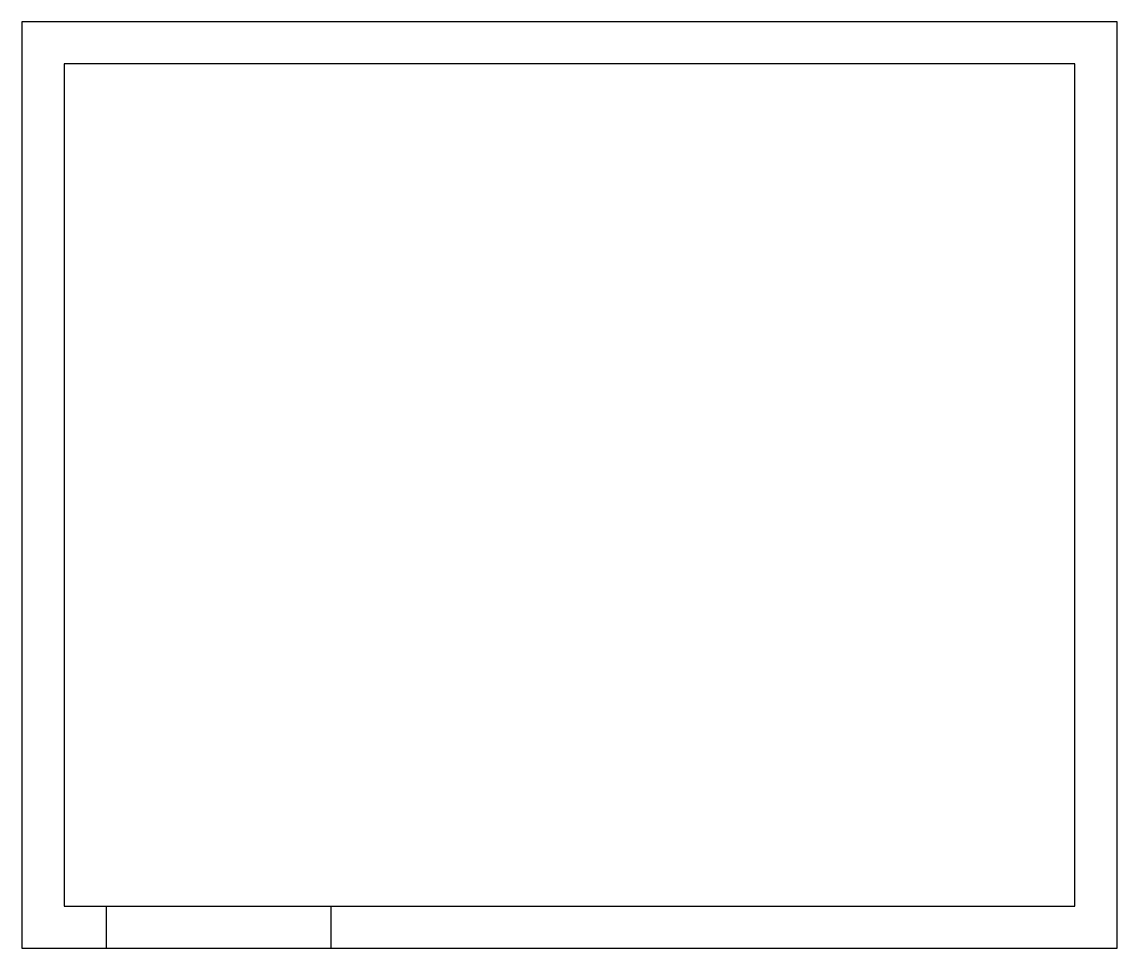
# Model space of a CAD drawing. Header units: inches. Extents: x -6 to 150, y -6 to 126.
import ezdxf

# ---------------------------------------------------------------- set-up
doc = ezdxf.new("R2010")
doc.units = ezdxf.units.IN
doc.header["$MEASUREMENT"] = 0

msp = doc.modelspace()

# ---------------------------------------------------------------- linework, layer by layer
for p, q in [((6, 0), (6, -6)), ((38, 0), (38, -6))]:
    msp.add_line(p, q)
for points in [[(-6, -6), (150, -6), (150, 126), (-6, 126)], [(0, 0), (144, 0), (144, 120), (0, 120)]]:
    msp.add_lwpolyline(points, close=True)

doc.saveas('drawing.dxf')
